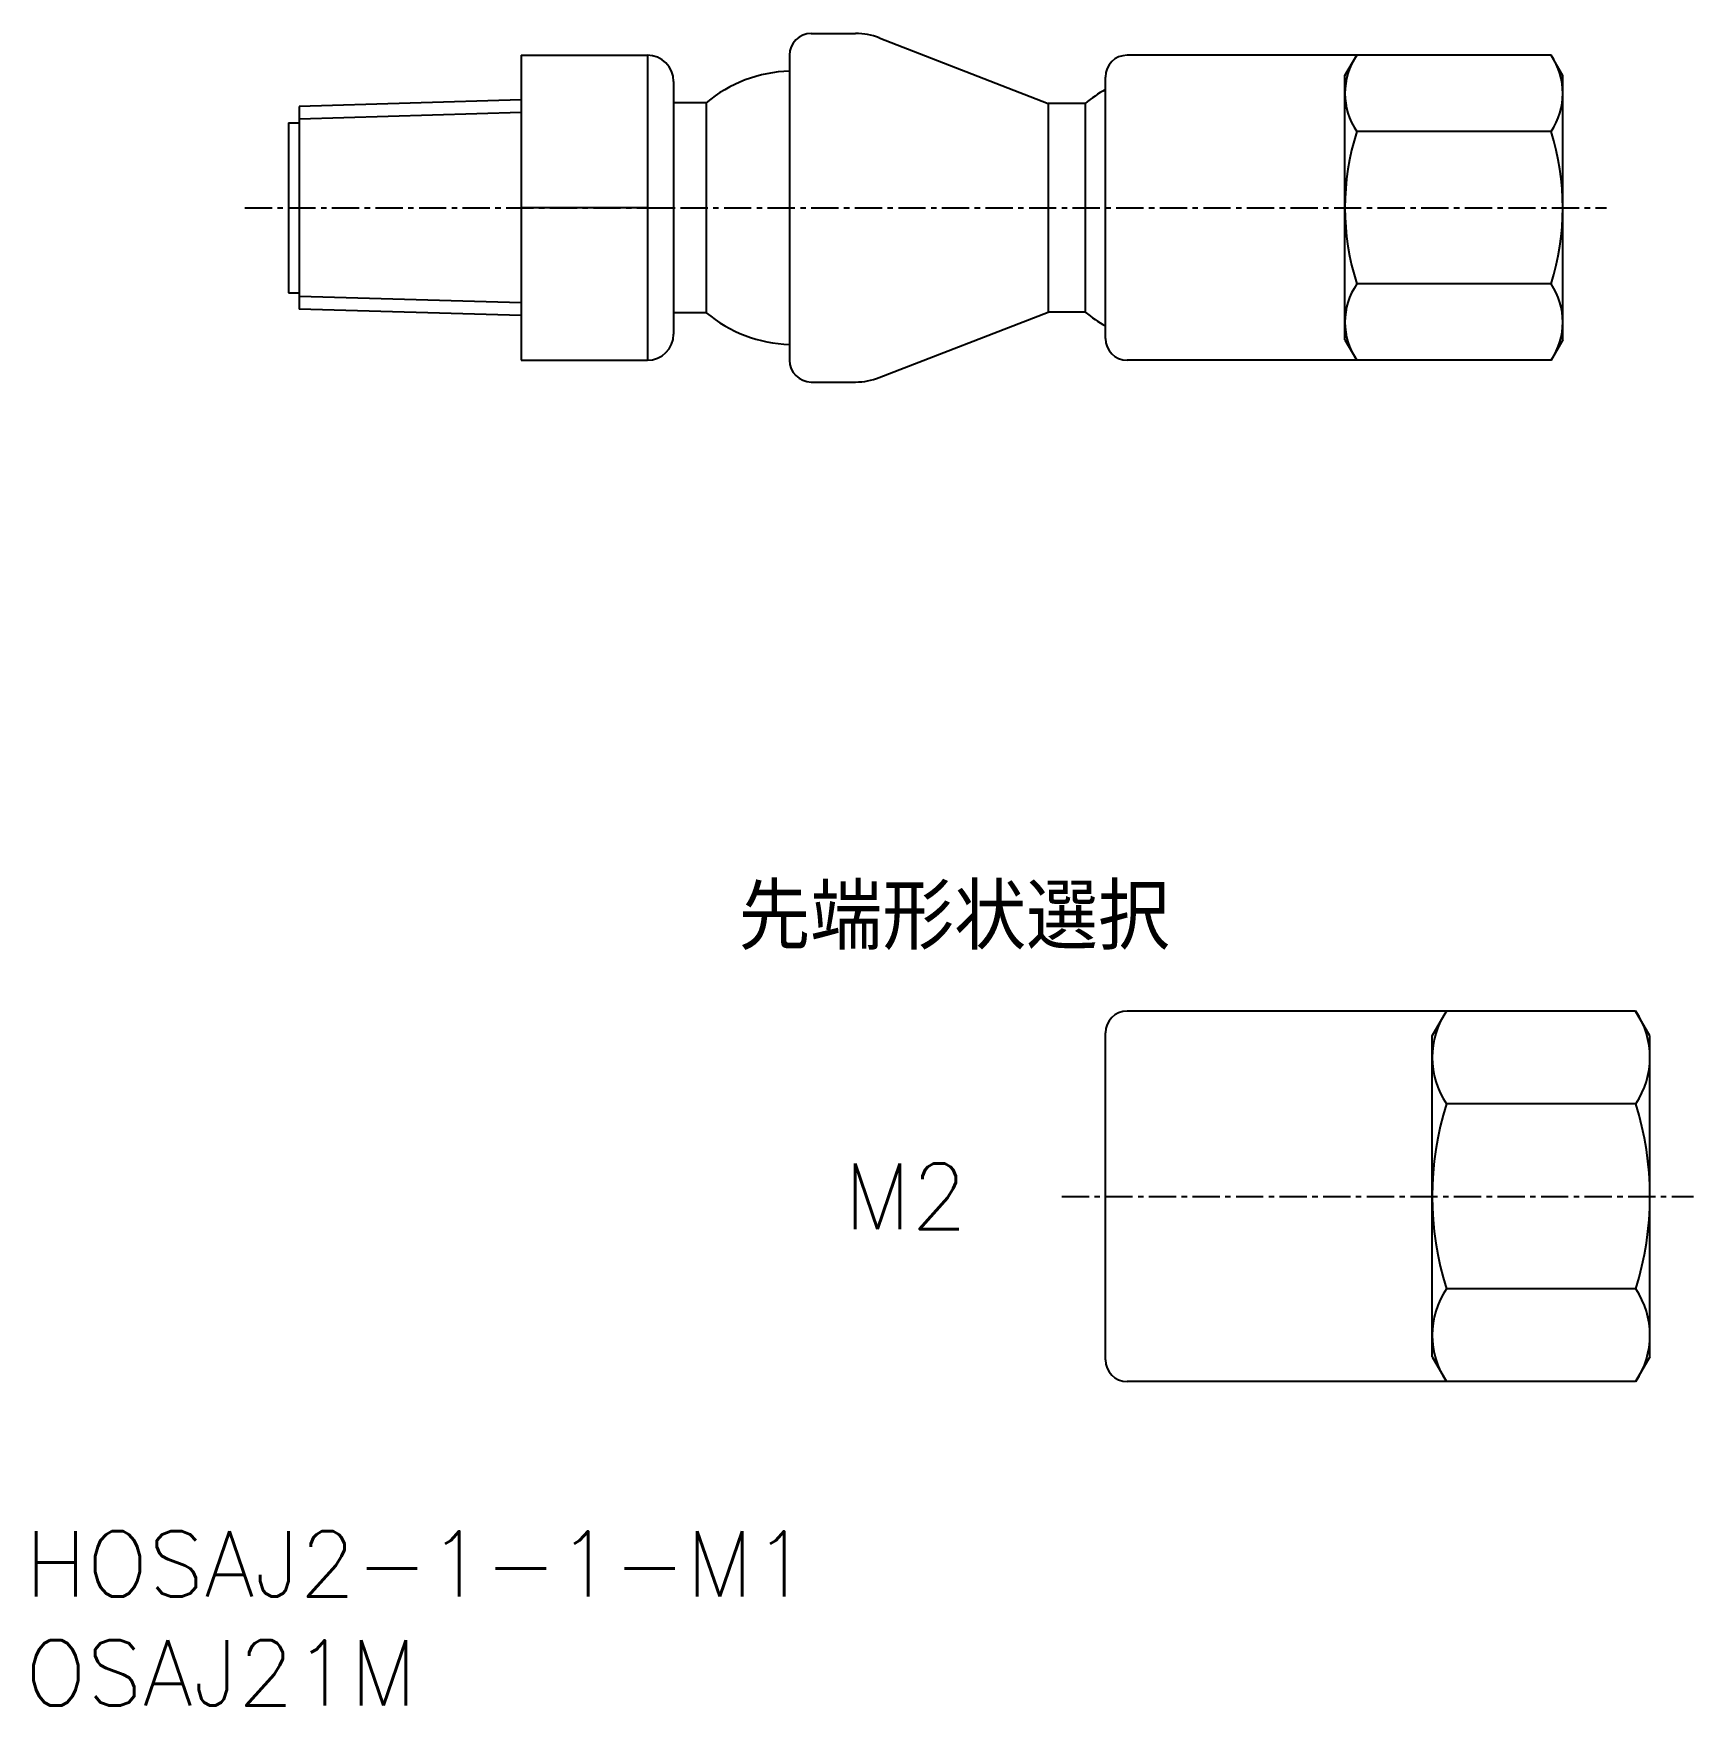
# Model space of a CAD drawing. Extents: x 104.3 to 180.5, y 59.9 to 136.6.
import ezdxf
from ezdxf.enums import TextEntityAlignment as Align

# ---------------------------------------------------------------- set-up
doc = ezdxf.new("R2010")
doc.units = 0
doc.linetypes.add('CENTER', pattern=[2, 1.25, -0.25, 0.25, -0.25])
doc.layers.get('0').update_dxf_attribs({"linetype": 'CONTINUOUS'})
doc.layers.add('CENTER', color=1, linetype='CENTER')
doc.styles.get("Standard").update_dxf_attribs({"font": 'txt.shx', "bigfont": 'extfont.shx'})

msp = doc.modelspace()

# ---------------------------------------------------------------- linework, layer by layer
at = {"color": 7, "linetype": 'CONTINUOUS'}
for p, q in [((140.004, 136.605), (142.042, 136.605)), ((143.128, 136.401), (150.884, 133.39)), ((126.684, 135.605), (132.484, 135.605)), ((126.684, 135.605), (126.684, 121.605)), ((132.484, 135.605), (132.484, 121.605)), ((139.004, 135.605), (139.004, 122.75)), ((173.962, 135.605), (154.504, 135.605)), ((164.504, 134.667), (165.045, 135.605)), ((174.504, 134.667), (173.962, 135.605)), ((133.684, 134.405), (133.684, 122.805)), ((153.504, 122.605), (153.504, 134.605)), ((164.504, 122.543), (164.504, 134.667)), ((174.504, 122.543), (174.504, 134.667)), ((126.684, 133.555), (116.504, 133.255)), ((116.504, 133.255), (116.504, 123.955)), ((135.184, 133.423), (133.684, 133.423)), ((135.184, 133.423), (135.184, 123.787)), ((135.184, 133.205), (135.184, 124.005)), ((152.584, 133.39), (150.884, 133.39)), ((150.884, 133.39), (150.884, 123.819)), ((152.584, 133.39), (152.584, 123.819)), ((152.584, 133.39), (152.584, 123.819)), ((116.004, 132.505), (116.504, 132.505)), ((116.004, 132.505), (116.004, 124.705)), ((173.962, 132.105), (165.045, 132.105)), ((132.484, 128.605), (126.684, 128.605)), ((132.484, 128.605), (133.684, 128.605)), ((173.962, 125.105), (165.045, 125.105)), ((116.004, 124.705), (116.504, 124.705)), ((126.684, 123.655), (116.504, 123.955)), ((135.184, 123.787), (133.684, 123.787)), ((143.128, 120.808), (150.884, 123.819)), ((152.584, 123.819), (150.884, 123.819)), ((139.004, 122.75), (139.004, 121.605)), ((164.504, 122.543), (165.045, 121.605)), ((174.504, 122.543), (173.962, 121.605)), ((126.684, 121.605), (132.484, 121.605)), ((173.962, 121.605), (154.504, 121.605)), ((140.004, 120.605), (142.042, 120.605)), ((177.846, 91.731), (154.504, 91.731)), ((168.504, 90.592), (169.161, 91.731)), ((178.504, 90.592), (177.846, 91.731)), ((153.504, 75.731), (153.504, 90.731)), ((168.504, 75.869), (168.504, 90.592)), ((168.504, 75.869), (168.504, 90.592)), ((178.504, 75.869), (178.504, 90.592)), ((177.846, 87.481), (169.161, 87.481)), ((177.846, 78.981), (169.161, 78.981)), ((168.504, 75.869), (169.161, 74.731)), ((178.504, 75.869), (177.846, 74.731)), ((177.846, 74.731), (154.504, 74.731))]:
    msp.add_line(p, q, dxfattribs=at)
at = {"color": 3, "linetype": 'CONTINUOUS'}
for p, q in [((126.684, 132.974), (116.521, 132.675)), ((126.684, 124.235), (116.521, 124.534))]:
    msp.add_line(p, q, dxfattribs=at)
at = {"color": 7, "linetype": 'CONTINUOUS'}
for centre, radius, start, end in [((140.004, 135.605), 1, 90, 180), ((142.042, 133.605), 3, 68.78325, 90), ((132.484, 134.405), 1.2, 0, 90), ((154.504, 134.605), 1, 90, 180), ((167.603, 133.855), 3.099, 145.61573, 214.3843), ((171.405, 133.855), 3.099, 325.6157, 34.38427), ((139.204, 128.605), 6.275, 91.82647, 129.83937), ((156.604, 128.605), 6.25, 119.73571, 130.03085), ((176.087, 128.605), 11.583, 162.41201, 197.58799), ((162.921, 128.605), 11.583, 342.41201, 17.58799), ((167.603, 123.355), 3.099, 145.6157, 214.38427), ((171.405, 123.355), 3.099, 325.61573, 34.3843), ((139.204, 128.605), 6.275, 230.16063, 268.17353), ((156.604, 128.605), 6.25, 229.96915, 240.26429), ((132.484, 122.805), 1.2, 270, 0), ((154.504, 122.605), 1, 180, 270), ((140.004, 121.605), 1, 180, 270), ((142.042, 123.605), 3, 270, 291.21675), ((154.504, 90.731), 1, 90, 180), ((172.267, 89.606), 3.763, 145.61574, 214.38427), ((174.741, 89.606), 3.763, 325.61573, 34.38426), ((182.569, 83.231), 14.065, 162.41204, 197.58796), ((164.439, 83.231), 14.065, 342.41204, 17.58796), ((172.267, 76.856), 3.763, 145.61573, 214.38426), ((174.741, 76.856), 3.763, 325.61574, 34.38427), ((154.504, 75.731), 1, 180, 270)]:
    msp.add_arc(centre, radius, start, end, dxfattribs=at)
at = {"layer": 'CENTER', "color": 1, "linetype": 'CENTER'}
for p, q in [((114.004, 128.605), (176.504, 128.605)), ((151.504, 83.231), (180.504, 83.231))]:
    msp.add_line(p, q, dxfattribs=at)

# ---------------------------------------------------------------- texts
at = {"color": 7, "linetype": 'CONTINUOUS'}
for s, p in [('先端形状選択', (136.664, 96.053)), ('M2', (141.504, 83.231)), ('HOSAJ2-1-1-M1', (103.917, 66.36)), ('OSAJ21M', (103.917, 61.36))]:
    msp.add_text(s, height=3, dxfattribs=at).set_placement(p, align=Align.MIDDLE_LEFT)

doc.saveas('drawing.dxf')
